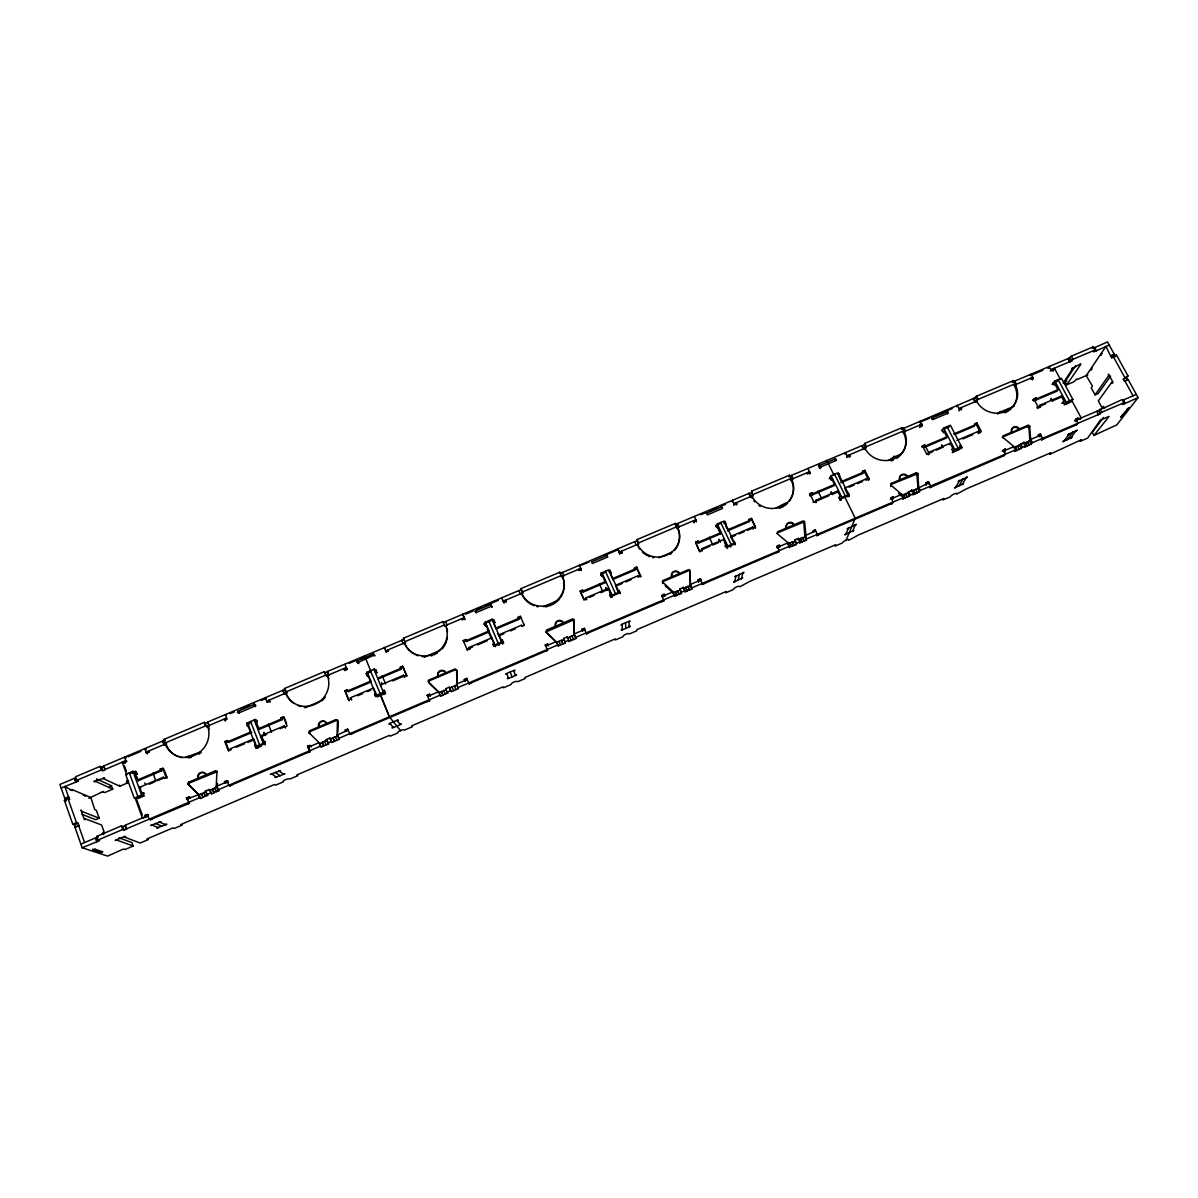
<?xml version="1.0" encoding="UTF-8"?>
<svg xmlns="http://www.w3.org/2000/svg" width="1198" height="1198" viewBox="0 0 1198 1198"><rect width="100%" height="100%" fill="white"/><g stroke="black" fill="none" stroke-linecap="round" stroke-linejoin="round"><path stroke-width="1.5" d="M574.246 634.85L573.602 619.92L546.033 631.945L546.453 630.058L555.617 626.15A4.238 4.118 -11.9 0 1 557.849 620.729A4.238 4.118 -11.9 0 1 563.404 622.84L572.479 618.977L573.902 619.381L574.097 633.982L575.819 638.534L573.483 639.522L571.94 635.839L567.328 638.115L567.103 636.962L563.584 638.459L565.306 643.012L562.97 644.015L561.428 640.316L559.077 641.319L556.8 642.607L558.298 646.007L562.91 643.73L561.428 640.316M456.738 684.927L457.052 670.91M319.746 743.299L308.65 732.412L309.428 730.84L318.668 726.901A4.358 4.163 -38.5 0 1 321.124 721.316A4.358 4.163 -38.5 0 1 326.665 723.502L335.889 719.579L337.507 720.133L337.057 734.973L339.348 739.346L334.332 741.188L332.939 737.683L337.956 735.857L339.348 739.346M337.881 732.083L338.315 721.421L337.192 720.163L310.162 731.499L309.698 733.595L308.964 732.936M661.625 601.651L663.932 600.977L661.91 595.226L664.231 594.238L664.695 596.319L664.231 594.238M662.404 597.293L662.449 596.349L673.066 591.812L674.519 596.454L676.84 595.466L675.313 591.797L677.619 590.809L679.146 594.478L681.452 593.504L680.015 588.862L683.489 587.379L684.912 592.022L687.218 591.033L685.705 587.364L688.011 586.376L689.524 590.06L691.83 589.072L690.422 584.429L689.943 570.038L688.521 569.634L679.566 573.453A4.208 4.058 3.6 0 0 673.995 571.371A4.208 4.058 3.6 0 0 671.853 576.717L679.566 573.453M375.019 655.86L374.39 654.932L358.037 662.524L356.809 662.045L357.348 660.817L373.147 654.138L374.435 654.977L373.252 653.524M205.996 774.821L215.341 770.838L216.943 771.407L216.224 786.457L218.83 790.74L216.089 791.593L214.756 788.044L212.331 789.078L213.978 792.806L211.552 793.84L208.931 789.572L205.277 791.129L207.913 795.397L205.157 796.251L203.825 792.702L201.399 793.735L203.046 797.464L200.62 798.497L199.302 797.808L197.969 794.244L187.712 783.836L188.52 782.234L197.895 778.266A4.433 4.163 -43.8 0 1 200.47 772.605A4.433 4.163 -43.8 0 1 205.996 774.821L197.895 778.266M217.182 787.011L217.392 783.402M749.064 493.321L750.547 496.975L749.064 493.321L677.559 523.526L679.071 527.195L676.78 528.153L675.343 523.406L636.977 539.609L638.519 544.326L636.213 545.3L634.7 541.646L560.035 573.543L559.795 572.21L520.95 588.607L522.762 593.25L520.441 594.238L518.884 590.569L445.566 621.537L447.139 625.221L444.787 626.21L444.218 625.027L404.864 641.664L403.441 638.249L442.781 621.627L443.365 622.825L445.566 621.537M676.78 528.153L675.343 523.406M679.071 527.195L677.559 523.526M695.739 521.205L695.888 519.737L677.724 527.405L677.649 528.483A21.938 21.04 1 0 1 674.489 550.511M676.84 595.466L675.313 591.797M679.146 594.478L677.619 590.809M681.452 593.504L680.015 588.862M683.489 587.379L683.369 588.667L685.705 587.364M694.091 521.804L693.971 522.897L693.567 520.711L694.091 521.804L696.367 520.845L694.316 516.458M689.524 590.06L688.011 586.376M696.263 521.939L696.367 520.845M691.83 589.072L690.422 584.429L701.01 579.922L700.875 580.895M696.248 543.098L696.143 544.162L695.739 541.99L698.03 541.017L698.434 543.188L720.537 533.814L718.111 527.225L716.973 527.704L715.94 525.518L720.507 523.571M698.434 543.188L698.03 541.017M699.347 549.732L699.737 551.889L695.739 541.99M701.639 548.759L702.028 550.915L701.639 548.759L723.832 539.355L726.437 544.88L725.104 546.408M698.149 579.787L698.554 581.884L698.149 579.787L700.456 578.814L702.387 584.564L704.738 583.261M700.456 578.814L698.03 580.775M715.94 525.518L715.775 526.596L716.913 526.117M716.898 526.476L717.258 523.915L724.146 521.01L735.302 544.731L734.449 541.466L733.311 541.96L730.705 536.434L752.808 527.045L753.093 529.231M723.936 522.118L725.09 521.639L723.772 523.212M723.652 540.418L723.832 539.355M732.128 501.887L732.382 500.375M733.67 505.167L733.94 503.654L751.925 496.047A21.908 20.755 9.7 0 0 780.991 506.739A21.908 20.755 9.7 0 0 791.638 479.26L809.563 471.683L809.084 473.285M727.261 548.474L727.68 546.033L717.258 523.915M730.705 536.434L730.51 537.498L735.602 535.341M736.71 503.789L736.5 504.927L736.186 502.696L736.71 503.789L734.434 504.747L732.352 500.39M730.69 547.022L731.124 544.566L720.702 522.463M751.565 491.21L752.823 496.017L751.565 491.21L789.452 475.202L791.039 478.466L790.605 480.039L792.986 478.691L791.399 475.441L862.021 445.611L863.473 449.25L862.021 445.611M751.925 496.047L751.7 497.185A21.864 20.725 9.7 0 0 752.329 498.413M734.793 581.794L736.036 575.699M727.396 530.909L749.439 521.549L749.139 519.348L751.431 518.39L755.624 527.18L753.332 528.153M749.439 521.549L749.139 519.348M738.133 580.356L739.436 574.246M755.384 528.273L751.431 518.39M751.715 520.591L751.955 519.483M741.487 578.934L742.82 572.794M752.808 527.045L752.569 528.138L747.477 530.295M754.86 527.165L755.099 526.087M789.452 475.202L789.033 476.789L791.399 475.441M791.638 479.26L791.324 480.443A21.864 20.725 9.7 0 1 789.407 501.093M786.487 502.651L775.435 508.296M777.083 546.168L776.798 547.216L779.374 545.195L777.083 546.168L779.224 550.586L778.835 551.979L776.648 552.607M777.352 548.31L777.637 547.261L788.119 542.799L789.302 547.516L791.683 546.198L790.096 542.889L792.372 541.915L793.855 545.569L796.146 544.596L796.58 543.188L794.978 539.879L798.407 538.411L800.009 541.736L799.56 543.143L801.956 541.825L800.354 538.516L802.63 537.543L804.113 541.197L806.389 540.238L804.592 521.37L803.109 520.92L794.259 524.679A4.208 3.998 12.5 0 0 788.688 522.628A4.208 3.998 12.5 0 0 786.652 527.914L794.259 524.679M806.928 473.839L807.287 472.641L807.811 473.734L810.073 472.776L807.946 468.448M1102.205 353.665L1100.573 354.353L1091.243 368.175L1092.112 368.041M787.79 543.862L788.104 542.814L776.903 533.469M788.119 542.799L787.7 544.206L790.096 542.889M809.713 473.974L810.073 472.776M793.855 545.569L792.372 541.915M796.146 544.596L794.544 541.286L794.978 539.879M810.342 494.729L809.983 495.882L809.803 493.636L812.079 492.678L812.244 494.924L834.078 485.669L834.497 484.486L831.816 479.065L830.693 479.544L829.615 477.373L830.753 476.894M819.657 466.516L820.061 465.288L835.081 458.939L836.324 459.388L835.89 460.556L820.84 466.921C819.133 468.119 819.297 463.117 820.855 466.906L820.345 468.523L818.878 464.884L819.297 467.834M812.244 494.924L812.079 492.678M798.407 538.411L797.958 539.834L800.354 538.516M813.172 502.426L813.532 501.273M826.365 461.724L826.77 460.496L834.152 475.456M804.113 541.197L802.63 537.543M815.808 500.315L815.958 502.546L815.808 500.315L837.716 491.015L840.397 496.466L838.84 498.098M806.389 540.238L804.786 536.929L805.251 535.506L815.718 531.043M821.738 498.488L817.875 491.195M834.677 460.167L835.081 458.939L835.89 460.556M830.229 478.466L831.172 475.696L837.956 472.821L848.738 494.594L841.924 497.499L840.936 500.165M831.412 480.248L831.816 479.065M813.412 532.032L812.873 530.924L815.149 529.95L812.499 532.002M844.964 454.222L845.533 452.574L847.675 456.872L849.936 455.929L849.397 454.851L849.487 457.157L849.936 455.929M838.256 474.737L838.675 473.539L837.537 474.019M819.222 534.458L816.826 535.791L817.321 534.353L815.149 529.95M846.567 457.441L847.151 455.794L864.941 448.277A21.864 20.411 14.8 0 0 894.052 458.804A21.864 20.411 14.8 0 0 904.161 431.699L921.846 424.227L920.783 425.41M837.716 491.015L837.297 492.183L832.251 494.325M840.397 496.466L839.259 496.945L839.918 500.285L841.041 499.791M1120.864 416.964L1128.86 408.024L1120.864 416.964L1122.466 416.275M861.856 446.03L864.102 445.072L864.731 443.41L902.154 427.596L903.786 430.816L902.768 431.984M864.462 449.52L864.941 448.277M848.349 493.097L848.978 496.421L848.349 493.097L847.211 493.576L845.189 489.488M903.786 430.816L866.349 446.629L865.72 448.292L864.102 445.072M847.855 496.9L848.289 495.762M840.876 482.794L862.65 473.554L862.575 471.278L864.836 470.32L869.149 478.99L868.67 480.173L864.357 471.518L864.836 470.32M862.65 473.554L862.575 471.278M864.896 472.596L865.375 471.398M865.884 480.054L866.364 478.856L866.903 479.949L869.149 478.99M845.833 534.383L848.573 527.689M868.131 479.095L868.61 477.912M845.998 540.583L855.237 518.195L844.875 497.2M852.452 531.553L855.267 524.829M902.154 427.596L901.405 429.318L973.585 398.47L975.007 402.094L973.585 398.47M888.107 460.541L891.507 459.089L894.067 456.109M904.161 431.699L903.606 432.972A21.819 20.381 14.8 0 1 900.072 455.644M903.037 432.523L905.463 431.145L903.831 427.941M917.473 492.573L912.771 494.879L913.55 493.336L911.903 490.057L911.124 491.614L915.826 489.308L917.279 492.962L920.319 490.446L918.656 487.182L917.848 473.33L916.215 472.821L907.56 476.505A4.193 3.923 17.2 0 0 901.974 474.483A4.193 3.923 17.2 0 0 900.042 479.694L891.372 483.378L890.833 484.561L916.814 474.109L918.072 488.35M919.615 422.325L920.199 421.022L922.385 425.29L919.57 427.521M890.563 486.508L891.372 483.378M907.56 476.505L900.042 479.694M892.555 497.904L893.094 496.751L893.109 498.982L892.555 497.904L890.309 498.862M890.234 504.178L892.315 503.594L893.034 502.082L890.833 497.709L893.094 496.751M922.49 445.881L921.891 447.124L924.721 444.937L929.124 453.533L926.878 454.491L922.49 445.881L924.721 444.937M924.122 446.18L924.676 447.258L925.275 446L946.899 436.836L944.129 431.49L943.021 431.954L941.913 429.827L949.355 426.668M891.102 485.34L901.735 494.385L901.001 495.927L905.688 493.621L907.141 497.275L905.688 493.621M891.387 498.802L901.735 494.385L903.382 497.664L902.648 499.192L907.335 496.885M915.631 474.019L916.215 472.821M946.944 411.812L948.052 411.812L948.127 413.055L933.002 419.51L931.745 419.06L932.179 417.922L947.019 411.648L947.513 413.894M905.508 494.01L911.903 490.057M917.428 475.082L918.027 473.899M929.259 452.844L928.51 454.776L928.57 452.455L950.209 443.275L952.979 448.651L952.32 449.894M907.141 497.275L913.55 493.336M942.182 431.055L943.68 428.06L950.388 425.215L961.919 447.483L961.23 448.726L960.122 446.584M943.5 432.763L944.129 431.49M956.648 406.676L957.307 405.358L959.508 409.596L958.849 410.914M915.826 489.308L928.989 482.779L928.375 483.962M946.899 436.836L946.24 438.109L924.676 447.258M926.189 482.659L926.129 484.92L926.189 482.659L928.435 481.701L930.651 486.044L929.828 487.601L932.284 486.253M928.435 481.701L925.575 483.827M949.55 444.533L950.209 443.275M973.36 398.919L976.52 396.194L1013.463 380.575L1015.155 383.749L1014.092 385.576L1016.308 384.648L1014.886 381.024L1068.272 358.487L1069.664 362.096L1068.272 358.487M929.828 487.601L1004.643 455.405M975.831 402.438L976.55 401.105A21.849 20.067 17.8 0 0 1005.691 411.483A21.849 20.067 17.8 0 0 1015.275 384.738L1032.751 377.355L1031.658 379.197M975.007 402.094L978.182 399.368L1015.155 383.749M961.919 447.483L952.964 451.287L952.305 452.515L959.748 449.355M953.204 452.455L954.746 449.564L961.47 446.704M978.317 433.631L981.267 431.4L976.819 422.849L974.588 423.793L974.438 426.159L954.581 434.575M976.819 422.849L976.1 424.152L980.548 432.688M977.763 432.553L978.481 431.28L979.036 432.343M1012.684 381.967L1013.463 380.575M1012.415 382.417L1014.886 381.024M955.54 487.541L959.718 480.263M1000.315 411.408L997.739 414.059L997.35 413.31M1015.275 384.738L1014.496 386.1A21.804 20.022 17.9 0 1 1012.31 407.455M958.819 486.148L963.042 478.841M962.084 484.756L966.352 477.433M1030.25 375.588L1031.059 374.195L1033.305 378.403L1032.481 379.781M1002.217 437.345L1003.445 435.728L1012.025 432.074A4.193 3.864 19.9 0 1 1013.852 426.937A4.193 3.864 19.9 0 1 1019.438 428.929L1027.989 425.29L1029.621 425.799L1030.669 439.456L1032.377 442.676L1029.052 445.297L1027.629 441.673L1029.052 445.297M1003.025 437.974L1003.445 435.728M1049.119 366.917L1051.664 370.646L1053.866 369.718L1053.297 368.67L1052.997 371.11L1054.405 368.205L1060.53 379.601M1012.025 432.074L1011.621 432.718L1019.438 428.929M1035.97 397.781L1032.931 400.057L1035.97 397.781L1035.701 400.177L1035.147 399.114M1005.392 448.906L1002.397 451.107L1005.392 448.906L1005.182 451.227L1004.628 450.149M1033.5 401.12L1034.323 399.773M1002.412 456.363L1005.422 454.177L1003.16 449.864M1036.884 407.47L1037.723 406.137M1052.772 384.229L1054.794 381.009L1061.428 378.209L1072.839 399.398L1071.012 402.079M1037.438 408.533L1040.493 406.272L1039.939 405.209L1061.308 396.134L1064.153 401.435L1062.147 403.247L1064.153 401.435M1040.493 406.272L1039.654 407.59L1039.939 405.209M1013.164 447.827L1013.957 446.584L1003.205 437.659M1002.681 437L1027.18 426.578L1027.989 425.29M1067.972 358.951L1071.371 356.12L1093.325 346.851L1095.032 349.996L1093.489 351.388M1017.611 445.926L1023.99 442.302L1025.683 445.536L1019.049 449.564L1017.611 445.926L1015.395 446.884L1016.817 450.523L1014.586 451.466L1015.649 449.804L1013.957 446.584L1003.729 450.942L1005.422 454.177M1056.741 381.758L1058.104 379.616L1069.514 400.806L1068.107 402.887M1029.846 440.729L1028.977 427.641L1029.801 426.353M1069.664 362.096L1073.064 359.28L1095.032 349.996M1016.817 450.523L1019.303 449.16M1023.99 442.302L1022.912 443.979L1027.629 441.673M1057.445 380.904L1052.817 382.866L1053.955 384.977L1055.064 384.498L1057.894 389.784L1057.01 391.147L1035.701 400.177M1080.566 363.863L1071.611 368.954L1072.405 367.981M1063.21 383.135L1072.689 368.49M1076.688 379.047L1073.992 381.743L1066.654 384.858L1065.022 381.848L1075.564 365.615M1025.683 445.536L1024.604 447.198L1029.322 444.892M1027.345 442.092L1030.669 439.456L1040.867 435.114L1039.744 436.806M1066.654 384.858L1080.836 364.372M1092.366 348.289L1093.325 346.851M1061.308 396.134L1060.425 397.481L1052.218 400.956M1093.699 348.079L1107.491 341.909L1114.275 354.249L1110.666 356.12L1111.819 358.217L1113.137 356.315L1116.431 354.922L1127.992 375.962L1123.335 379.212L1124.488 381.323L1128.127 379.452L1138.1 397.616L1116.835 424.856L1093.924 435.473L1092.276 432.403L1103.418 417.548M1039.46 435.323L1040.298 434.035L1042.574 438.333L1041.436 440.025L1043.937 438.648M1093.774 351.913L1109.213 345.039M1064.393 404.894L1066.19 402.214L1072.839 399.398M1066.4 403.082L1065.501 404.415L1069.634 402.663M1091.797 369.194L1091.183 370.092L1090.629 369.089L1086.212 375.618L1092.426 386.07L1091.213 387.808L1095.047 394.861L1098.192 393.513L1110.606 376.097M1101.142 355.387L1101.217 353.41L1105.934 346.417L1110.666 356.12M1116.431 354.922L1115.098 356.824L1113.945 354.728M1075.28 421.367L1076.193 420.064L1096.844 411.258L1098.252 414.897L1101.771 412.202L1123.889 402.768L1122.137 399.578L1096.844 411.258M1076.912 419.36L1077.841 418.057L1077.481 420.423L1076.912 419.36L1074.696 420.303M1095.047 394.861L1108.405 376.022L1108.494 374.076L1113.017 382.357L1112.373 383.255L1111.804 382.222L1098.326 400.911L1102.16 407.979L1103.403 406.287L1104.511 408.323M1063.929 441.268L1069.529 433.406M1074.786 425.5L1077.915 423.268L1075.624 419.001L1077.841 418.057M1080.252 419.24L1081.18 417.937L1071.925 400.746L1064.183 404.026L1063.045 401.899M1067.163 439.891L1072.809 432.014M1070.398 438.498L1076.074 430.621M1123.335 379.212L1127.992 375.962M1124.488 381.323L1128.127 379.452M1093.924 435.473L1109.078 416.395L1100.378 420.109L1087.589 438.169L1080.192 441.328L1081.39 439.726L1049.673 454.371L1050.781 452.799L966.756 488.709L956.603 494.145C958.37 491.764 950.927 494.924 950.164 496.9L943.021 499.955L943.844 498.503L858.816 534.832L848.828 540.208C849.951 538.067 842.898 541.077 842.329 542.979L835.096 546.078L835.62 544.731L749.574 581.494L739.78 586.81C740.214 584.938 733.55 587.784 733.191 589.626L725.868 592.755L726.108 591.527L639.013 628.74L636.782 629.699L636.797 630.807L629.399 633.967C629.19 632.364 622.825 635.09 622.735 636.827L615.323 639.987L615.248 638.893L527.105 676.556L524.844 677.529L525.173 678.517L517.686 681.707C516.892 680.344 510.648 683.01 510.947 684.597L503.445 687.802L503.055 686.828L413.819 724.955L411.543 725.928L412.202 726.797L404.61 730.031C403.367 728.848 396.957 731.589 397.781 732.951L390.189 736.201L389.485 735.362L299.156 773.953L296.834 774.941L297.823 775.675L290.141 778.955C288.568 777.891 281.755 780.811 283.237 781.905L275.54 785.184L274.507 784.495L180.718 824.568L182.036 825.152L174.264 828.477L172.931 827.893L146.965 838.974L148.387 839.528L140.196 843.033L124.412 837.103L125.625 836.578L124.862 836.294L115.173 840.427L117.164 840.187L133.173 846.028L131.945 842.598L119.096 837.836M1136.348 394.427L1123.32 399.982L1124.727 403.606L1122.526 404.55L1123.889 402.768M1124.727 403.606L1138.1 397.616M102.594 851.793L100.752 852.497L93.1 849.906L94.971 849.202L102.594 851.793L100.752 852.497M217.497 771.527L189.014 783.178L189.029 784.915L198.958 794.768M70.128 790.021L71.895 789.467L84.249 794.753L83.276 795.322M254.65 706.221L255.219 704.978L253.976 704.484L237.983 711.253L237.414 712.496L238.642 712.99L254.65 706.221L253.976 704.484L255.878 705.397M373.821 655.86L373.147 654.138L373.776 654.947M152.73 818.608L150.663 819.806L149.181 819.162L147.444 814.385L145.003 815.434L148.552 814.88M224.49 781.56L227.845 781.096L224.49 781.56L224.939 782.743M307.542 746.189L310.686 745.8L307.542 746.189L310.372 751.715L307.721 752.524M661.865 596.185L664.186 595.196M164.321 777.816L163.257 777.247L139.687 787.236L141.843 793.166L143.071 792.657L143.94 795.023L135.389 798.662L142.367 817.935L146.545 817.111L146.111 815.913M80.88 844.126L95.466 837.911L97.158 841.655L99.629 840.607L97.996 840.038L96.709 836.429L121.357 825.916L122.915 826.53L125.371 825.497L126.239 827.878M97.996 840.038L122.66 829.525L124.218 830.124L126.674 829.076L124.981 825.332L147.878 815.583M309.384 750.876L308.006 747.357L319.027 742.655L321.363 747.013L323.774 745.995L322.157 742.281L327.189 740.454L328.566 743.958L323.535 745.785L322.157 742.281M328.566 743.958L326.245 739.585L329.854 738.043L332.16 742.416L334.556 741.397L332.939 737.683M348.064 730.301L337.057 734.973L337.956 735.857M427.656 696.382L438.558 691.74L439.157 692.729L441.523 691.725L442.961 695.184L440.594 696.188L439.995 695.199L338.45 738.492M445.671 688.7L446.255 689.704L441.373 691.471L442.811 694.93L447.693 693.163L445.671 688.7L449.235 687.188L451.242 691.65L453.608 690.632L452.035 686.933L456.902 685.181L456.603 669.802L455.045 668.918L445.776 672.857A4.298 4.148 -28.5 0 0 440.235 670.7A4.298 4.148 -28.5 0 0 437.884 676.211L428.674 680.135L427.971 681.437L438.528 691.755L440.594 696.188M467.205 679.536L456.318 684.163L458.34 688.625L453.608 690.632M545.794 646.036L556.561 641.454L558.298 646.007M188.146 799.695L186.798 799.006L201.399 793.735M203.825 792.702L206.58 791.848L205.277 791.129M208.931 789.572L210.219 790.291L212.645 789.257L213.978 792.806M214.756 788.044L217.497 787.191L216.224 786.457L227.365 781.71L228.608 782.459M319.986 743.509L322.382 742.49M330.783 738.911L333.179 737.893M449.804 688.191L452.035 686.933M561.488 640.601L563.824 639.612M574.321 635.135L571.94 635.839M675.298 592.111L672.976 593.1L673.066 591.812L662.404 581.884L688.985 570.577L690.108 571.701L690.288 585.403M677.604 591.123L679.91 590.15M687.981 586.706L690.288 585.717M792.267 542.26L794.544 541.286M802.51 537.902L804.786 536.929M166.402 743.209L164.201 744.812L162.554 741.098L103.657 765.971L105.319 769.7L102.878 770.733L101.62 767.199L100.003 766.421L75.549 776.753L76.807 780.302L78.484 781.051L76.043 782.069L74.366 778.341L59.9 784.465L64.827 798.482L68.511 796.925L69.769 799.47L68.061 798.781L64.378 800.339L72.779 824.254L76.477 822.682L78.17 823.296L79.008 825.692L74.905 827.114L82.153 847.735L97.158 841.655M126.284 828.926L199.302 797.808M206.61 794.693L210.264 793.136M217.572 790.021L320.42 746.174L321.363 747.013M327.638 743.104L331.247 741.562L332.16 742.416M451.242 691.65L450.673 690.647L447.124 692.159L447.693 693.163M558.043 644.883L457.801 687.607L458.34 688.625M565.306 643.012L565.082 641.873L568.601 640.376L567.103 636.962M575.819 638.534L575.624 637.381L674.609 595.181M681.557 592.231L685.031 590.749M691.98 587.784L789.722 546.123M796.58 543.188L800.009 541.736M806.868 538.815L903.382 497.664M920.319 490.446L1015.649 449.804M1032.377 442.676L1098.581 414.463M150.289 819.642L189.464 803.259L186.693 804.128M202.717 797.284L205.157 796.251M213.663 792.627L216.089 791.593M229.642 785.813L310.117 751.505L308.29 746.818M345.653 731.319L345.189 730.151L347.585 729.133L350.101 734.449L429.543 700.59M469.017 683.759L547.471 650.319L545.285 644.913L547.621 643.91L548.325 645.902M586.451 633.697L663.917 600.662M676.855 595.151L679.161 594.163M687.248 590.719L689.554 589.73M702.417 584.265L778.91 551.649M791.683 546.198L793.975 545.225M801.956 541.825L804.232 540.852M816.916 535.446L892.495 503.22M1041.721 439.591L1076.987 424.556M573.483 639.522L568.81 641.514L568.601 640.376M94.971 849.202L93.159 849.981L92.845 849.082M1127.198 408.803L1128.815 408.114M152.535 825.257L150.604 825.467L160.951 821.663L159.753 822.172M272.156 774.207L270.434 774.342L280.482 770.658L279.284 771.168M390.278 723.817C383.615 725.733 402.887 717.512 397.332 720.807M506.934 674.04C500.599 675.822 519.633 667.705 513.882 671.075M622.121 624.892C616.131 626.539 634.925 618.512 628.995 621.957M735.901 576.343L734.763 576.822L743.958 572.315L742.685 573.453M848.274 528.393L847.166 528.872L856.39 524.35L854.968 525.533M959.284 481.027L958.175 481.506L967.46 476.954L965.888 478.212M1068.93 434.245L1067.852 434.709L1077.167 430.157L1075.475 431.46M157.881 827.504L156.683 828.013L166.896 824.254L165.025 824.464M276.184 777.008L275.001 777.502L284.914 773.863L283.222 773.998M393.004 727.126C387.523 730.361 406.526 722.259 399.967 724.146M508.386 677.873C502.726 681.183 521.489 673.171 515.26 674.938M622.346 629.22C616.521 632.589 635.045 624.682 629.145 626.314M734.913 581.15L733.67 582.273L742.745 577.81L741.637 578.29M846.117 533.679L844.74 534.847L853.845 530.385L852.751 530.849M955.974 486.777L954.447 488.005L963.611 483.528L962.518 483.992M1064.513 440.445L1062.851 441.718L1072.06 437.225L1070.982 437.689M133.173 846.028L124.981 849.532L123.484 849.008L107.595 856.091L82.153 847.735M251.879 732.517L228.623 742.386L227.246 740.574L224.835 741.592L228.399 750.966L230.81 749.933L230.36 748.765L253.706 738.866L255.953 744.707L254.74 745.216L255.638 747.567L256.492 748.196L261.314 746.144M263.186 741.637L265.222 741.772L263.186 741.637L260.924 735.797L284.196 725.928L285.438 727.755L284.196 725.928M350.445 697.805L351.553 699.692L350.445 697.805L373.491 688.026L376.412 694.541L375.229 695.035L374.63 694.301L375.828 693.792M403.561 675.268L404.565 677.184L403.561 675.268L380.605 685.001L381.174 685.765M467.115 649.645L469.466 648.642L469.841 649.481L468.987 647.504L491.734 637.845L492.064 638.714M503.939 633.667L499.102 635.719L498.772 634.85L521.459 625.236L521.939 626.359L524.29 625.371L520.366 616.326L518.03 617.314L518.3 618.228L520.636 617.24L520.366 616.326M586.676 599.884L586.047 597.817L608.509 588.293L611.025 593.894L609.932 595.331L610.95 597.577L609.872 594.388L611.025 593.894M612.507 579.607L634.835 570.143L634.311 568.032L636.617 567.043L640.675 575.968L638.369 576.942L637.86 575.834L615.472 585.328L618.048 591.887L619.201 591.408L619.156 590.434L617.988 590.928M844.515 488.125L866.364 478.856M956.917 440.43L978.481 431.28M149.211 784.226L154.243 782.084M157.612 780.662L162.643 778.52M236.276 747.267L244.587 743.748M247.911 742.326L252.898 740.214M266.75 734.329L261.778 736.441L260.924 735.797M280.018 728.713L283.327 727.306M357.663 695.753L362.59 693.657M367.516 691.575L370.796 690.183M392.63 680.913L404.1 676.046M472.611 646.965L469.361 648.343L468.987 647.504M477.463 644.898L487.197 640.765M510.408 630.927L515.26 628.86M589.371 597.398L594.178 595.361M600.572 592.651L608.584 589.251L608.509 588.293M617.255 585.567L622.406 583.381M625.835 581.929L631.002 579.742M701.519 549.807L710.025 546.198M713.439 544.746L718.545 542.574M739.001 533.904L744.093 531.732M815.434 501.453L828.881 495.747M849.112 487.167L854.144 485.025M857.498 483.603L862.53 481.476M927.956 453.698L932.942 451.586M936.267 450.178L941.254 448.052M962.863 438.887L972.806 434.664M1039.085 406.526L1045.659 403.741M164.291 770.104L167.181 777.951L163.692 778.43L163.257 777.247M284.645 727.081L287.056 726.063L283.417 716.763L281.021 717.782L282.264 719.639L259.082 729.462L255.998 722.978L257.196 722.469L256.297 720.133L257.151 720.822M350.909 698.958L348.528 699.976L344.814 690.737L347.21 689.734L348.319 691.635L371.275 681.887L368.355 675.373L367.172 675.882L366.229 673.59L369.793 672.078M404.04 676.406L406.407 675.402L406.931 676.181L402.633 666.238L400.267 667.241L401.27 669.173L378.373 678.892L377.789 678.113L400.731 668.379M699.857 550.84L702.163 549.867M816.332 501.408L814.071 502.366L809.803 493.636M384.139 690.258L382.941 690.767L384.708 691.006L384.139 690.258L385.082 692.564L375.573 696.607L374.63 694.301M494.16 643.536L493.306 644.883L494.16 643.536L490.985 636.722M502.396 640.031L501.528 641.394L502.396 640.031L503.669 643.161M726.437 544.88L725.284 545.36L726.332 547.576L735.497 543.682M952.979 448.651L951.856 449.13L952.964 451.287M959.688 445.806L960.796 445.327M144.194 796.251L141.589 795.008L134.251 798.138L125.64 774.402L132.963 771.302L135.614 772.65M255.339 719.249L256.237 721.57L254.231 719.953L246.998 723.023L255.983 746.414L263.246 743.329L265.207 744.827M384.678 694.061L383.345 692.309L376.172 695.364L366.813 672.288L373.956 669.263L375.333 671.12L374.405 668.843M501.902 641.948L494.834 644.943L485.115 622.211L492.168 619.216L502.621 643.925M612.148 597.383L611.998 595.181L618.977 592.201L608.884 569.814L601.92 572.749L602.13 575.07L601.096 572.524M727.68 546.033L734.569 543.098M255.638 747.567L265.297 743.464L264.384 741.128M503.37 642.308L493.95 646.306L492.992 644.03M610.875 596.634L620.16 592.681L619.156 590.434M840.337 499.132L849.427 495.268M72.779 824.254L74.486 824.868L78.17 823.296M138.04 798.527L142.607 796.595M379.736 695.828L377.355 696.847L376.756 696.098M380.874 695.334L385.651 693.313M74.905 827.114L79.008 825.692M84.609 795.831L85.417 796.176L85.013 795.023L90.823 797.494L94.792 809.623L96.349 810.252L99.179 818.204L95.675 819.687L81.988 814.385M671.853 576.717L662.674 580.671L662.569 583.501M786.652 527.914L777.802 531.672L777.173 533.02L803.723 522.058L804.876 536.584M318.668 726.901L326.665 723.502M437.884 676.211L445.776 672.857M555.617 626.15L563.404 622.84M186.349 797.808L189.808 797.299L186.349 797.808L189.134 803.079M427.162 695.229L429.528 694.226L430.007 694.96L427.641 695.978L427.162 695.229L429.723 700.815L427.192 701.594M464.33 679.401L466.696 678.382L467.085 679.161L464.719 680.179L464.33 679.401L465.213 681.318L464.809 680.554M584.325 628.291L584.444 629.16L582.123 630.163L581.988 629.279L584.325 628.291L586.526 633.967L588.817 632.694M1040.298 434.035L1038.082 434.994L1038.651 436.057M102.115 834.003L104.451 833.014L101.62 825.033L84.669 818.548L85.088 819.731L84.264 819.417L80.94 810.028L82.183 811.51L99.179 818.204M1078.41 419.12L1081.18 417.937M166.627 743.793L165.204 742.94L163.916 739.421L204.259 722.379L206.865 726.782L209.276 725.763L207.643 722.05L282.848 690.273L284.465 693.986L286.846 692.968L284.435 688.521L324.284 671.689L326.59 676.181L328.956 675.178L327.353 671.479L404.145 639.388L403.441 638.249M101.62 767.199L104.046 766.181M162.898 741.307L165.324 740.289L163.916 739.421M205.547 723.293L207.958 722.274M283.102 690.527L285.498 689.524M325.212 672.737L327.593 671.734M521.31 589.895L518.884 590.569M637.007 541.017L634.7 541.646M675.238 524.859L677.529 523.9M748.99 493.711L751.266 492.752M128.111 756.732L133.233 754.575M133.592 754.426L140.84 751.371M230.046 713.664L234.374 711.852M241.187 708.961L249.379 705.502M261.134 700.531L266.121 698.434M349.232 663.318L356.944 660.053M360.433 658.586L365.165 656.579M465.513 614.185L473.3 610.89M476.684 609.468L481.761 607.326M485.145 605.889L498.353 600.303M581.734 565.082L589.431 561.832M604.466 555.483L609.483 553.356M610.022 553.132L617.824 549.837M700.815 514.766L705.757 512.684M709.066 511.291L717.437 507.742M720.612 506.41L725.569 504.313M921.846 421.382L929.708 418.057M933.077 416.634L943.904 412.067M944.863 411.663L952.2 408.548M1032.451 374.66L1042.874 370.242M475.576 611.923L475.217 611.01L490.821 604.406L491.15 605.334M706.521 513.268L721.765 506.829L722.544 508.461L707.299 514.915L706.55 513.253M76.807 780.302L101.276 769.955L102.878 770.733M165.204 742.94L205.577 725.883L206.865 726.782M284.435 688.521L285.798 691.98L325.661 675.133L326.59 676.181M522.762 593.25L522.418 591.977L561.278 575.564L559.795 572.21M638.519 544.326L638.504 542.919L676.87 526.701M753.138 494.474L791.039 478.466M61.143 788.014L76.043 782.069M103.657 765.971L104.915 769.505L125.82 760.67M226.617 718.066L207.553 726.123A23.121 21.624 -41.2 0 1 194.061 755.549A23.121 21.624 -41.2 0 1 165.264 744.003L146.066 752.119L147.324 752.359M347.046 668.604L346.177 667.541L327.339 675.492A22.732 21.579 -35.6 0 1 314.445 704.514A22.732 21.579 -35.6 0 1 285.588 693.148L266.645 701.159L267.738 702.133M463.147 615.188L462.757 614.274L464.21 617.644L445.596 625.521A22.388 21.489 -26.1 0 1 433.287 654.138A22.388 21.489 -26.1 0 1 404.37 642.937L385.681 650.843L386.445 651.952M475.92 612.702L491.539 606.098L491.989 607.326L490.431 603.657M580.955 569.724L580.775 568.376L562.401 576.148A22.133 21.339 -12.2 0 1 550.661 604.376A22.133 21.339 -12.2 0 1 521.684 593.354L503.235 601.156L503.999 603.223M619.381 553.476L619.306 552.098L637.531 544.401A21.983 21.085 1 0 0 666.552 555.243A21.983 21.085 1 0 0 677.724 527.405M958.969 408.533L976.55 401.105M1051.095 369.598L1069.964 361.616M403.022 643.521L405.553 642.802L404.864 641.664M563.779 575.564L561.518 576.882L561.278 575.564M124.547 762.302L124.966 763.47L123.394 761.703L126.973 761.284M1050.242 370.991L1053.536 369.598L1052.443 370.062M123.813 762.886L126.254 761.853L124.547 757.151L126.075 757.96M146.246 749.439L144.778 748.6L146.5 753.287L148.926 752.269L148.492 751.086L149.585 751.715M224.655 720.253L225.583 720.941L224.221 719.085L224.655 720.253L227.066 719.234L225.299 714.592L226.212 715.296M269.49 701.294L269.041 700.141L270.314 702.028L269.49 701.294L267.094 702.313L265.297 697.685M347.285 669.487L344.904 670.491L343.796 668.544L344.26 669.697L346.626 668.679L345.009 664.381M506.035 601.306L503.699 602.294L501.752 597.802L502.067 598.745M579.473 566.399L579.293 565.052L581.255 569.499L578.934 570.488L578.439 569.379L578.574 570.368M619.83 554.255L619.785 553.221L622.091 552.248L621.582 551.14L622.136 553.281L622.091 552.248M959.508 409.596L961.739 408.668L961.185 407.605L961.066 409.986M1033.305 378.403L1031.104 379.332L1030.55 378.283M94.028 781.201L104.63 778.086L103.223 778.011M94.238 781.785L96.229 781.635L112.747 789.197L104.6 792.642L102.863 791.399M1110.995 355.641L1114.275 354.249M64.827 798.482L68.945 797.104M130.208 773.534L135.329 771.362L137.306 774.297L135.329 771.362M227.246 740.574L227.695 741.742L251.011 731.858L248.78 726.033L247.567 726.542L246.683 724.206L251.49 722.169M374.525 670.071L376.292 670.371L375.109 670.865M484.606 624.502L484.262 623.604L485.43 623.11M486.837 622.511L491.06 620.729M492.468 620.13L493.636 619.636L494.939 622.795L494.609 621.897L493.441 622.391L496.182 628.935L518.794 619.351L518.524 618.453L495.867 628.052M602.07 574.755L600.917 575.25L600.827 574.246L604.765 572.584M608.928 570.817L610.082 570.338L611.16 573.557L610.156 571.326L609.003 571.82M133.053 773.384L136.452 771.946M366.229 673.59L368.026 673.875M484.217 624.607L485.774 624.008M492.797 621.028L493.636 619.636M829.226 478.556L830.349 478.077M1051.964 384.229L1055.034 382.926M161.296 769.565L163.722 768.547L160.218 768.981L161.715 770.748L138.234 780.707L137.111 780.138L134.97 774.237L136.183 773.728M488.814 631.032L466.097 640.675L466.486 641.529L489.158 631.915L486.403 625.371L485.235 625.88L484.262 623.604M583.726 598.805L583.845 599.749L580.236 590.958L582.557 589.97L583.186 592.052L605.574 582.557L602.983 575.998L601.83 576.478L600.827 574.246M609.932 573.048L611.1 572.554M724.985 524.32L726.123 523.84L725.09 521.639M838.615 476.19L839.738 475.711L838.675 473.539M377.235 672.662L375.453 672.363L376.651 671.868L375.708 669.577M109.497 786.682L111.519 785.813L112.747 789.197M1065.022 381.848L1066.864 381.069M100.542 792.387L103.073 791.968M200.231 752.104L185.286 757.45M88.847 798.332L100.917 792.567M894.157 457.022L901.016 454.117M1000.585 411.917L1014.227 406.137M1076.957 379.541L1087.799 374.944M103.417 778.595L119.71 786.247L127.842 782.803L126.913 780.272M304.876 707.763L322.097 700.456M424.871 656.893L440.175 650.409M463.252 640.541L465.618 639.537L466.007 640.391L463.656 641.394L463.252 640.541L467.49 650.469M543.338 606.682L558.463 600.258M658.645 557.804L671.943 552.173M224.835 741.592L228.174 741.218M281.021 717.782L281.815 718.471L284.211 717.452L286.622 723.652M344.814 690.737L345.473 691.486L347.854 690.482M400.267 667.241L400.806 668.035L403.157 667.031M580.371 591.917L582.677 590.928M636.617 567.043L636.632 568.062L634.326 569.035L634.835 570.143M695.619 543.053L697.91 542.08M748.915 520.456L751.191 519.498M809.444 494.804L811.705 493.846M862.111 472.476L864.357 471.518M137.111 780.138L160.652 770.164L161.715 770.748M258.229 728.788L281.47 718.935M347.21 689.734L347.66 690.887L370.691 681.123M583.186 592.052L583.052 591.093L605.499 581.569M634.82 569.14L612.448 578.634L610.561 574.441M698.554 542.125L720.702 532.736M727.575 529.816L749.663 520.456M812.603 493.771L834.497 484.486M863.114 472.356L841.295 481.611L839.289 477.538M953.593 434.005L975.142 424.871M1036.54 398.844L1057.894 389.784M1027.18 426.578L1028.977 427.641M96.709 836.429L98.341 837.013M104.451 833.014L102.908 832.445L103.732 834.736M64.378 800.339L66.1 801.028L65.261 798.662M151.817 824.943L158.585 827.803M72.314 790.635L64.827 786.457L68.511 796.925M142.367 817.935L143.49 818.414M155.426 823.4L162.149 826.276M159.049 821.858L165.713 824.763M135.389 798.662L136.512 799.186L142.263 815.044M96.634 778.925L111.519 785.813M141.843 793.166L144.179 793.181L143.071 792.657M127.842 782.803L126.374 782.084L128.5 780.542M139.687 787.236L140.81 787.79M144.703 782.968L145.857 784.495M134.97 774.237L136.093 774.807M155.785 781.126L153.089 773.01M190.242 798.482L188.79 796.775M123.334 762.812L122.166 762.213L126.793 774.971M124.547 757.151L125.685 757.765M165.683 776.214L166.747 776.783M188.026 784.376L189.029 784.915M188.52 782.234L189.539 782.803M146.5 753.287L147.594 753.901M164.201 744.812L162.554 741.098M232.068 784.78L229.941 785.993L228.713 785.259L226.931 780.527M165.264 744.003L166.312 744.647A23.062 21.579 -41.2 0 0 177.873 756.492M215.341 770.838L216.284 771.422M230.36 748.765L231.274 749.394M271.617 773.833L276.708 777.367M227.695 741.742L228.623 742.386M207.553 726.123L208.512 726.812A23.062 21.579 -41.2 0 1 209.291 729.342M209.276 725.763L207.643 722.05M275.196 772.306L280.227 775.87M278.76 770.793L283.746 774.357M255.983 746.414L257.989 747.896M246.683 724.206L247.552 724.895M246.998 723.023L249.049 724.61M239.091 713.334L237.983 711.253L238.866 711.956M255.998 722.978L256.851 723.652M898.53 493.291L901.181 495.553M308.006 747.357L308.994 748.196M311.151 746.968L309.953 745.156M283.417 716.763L284.211 717.452M665.175 585.822L672.976 592.785M554.15 639.972L546.033 632.035L556.8 642.607M326.245 739.585L327.189 740.454M430.082 684.133L438.977 692.504M284.465 693.986L282.848 690.273M285.588 693.148L286.382 693.897A22.672 21.534 -35.6 0 0 294.109 703.481M285.798 691.98L286.846 692.968M428.809 682.935L429.228 680.868L455.375 669.742L457.037 670.67M345.189 730.151L348.244 729.792L347.585 729.133M350.101 734.449L352.497 733.431M327.339 675.492L328.042 676.286A22.672 21.534 -35.6 0 1 328.851 678.787M328.956 675.178L327.353 671.479M347.66 690.887L348.319 691.635M344.26 669.697L344.904 670.491M389.919 723.367L393.363 727.56M389.365 716.778L380.35 694.57L389.365 716.778L400.686 730.855M396.972 720.357L400.312 724.595M381.114 695.574L370.392 670.775M358.876 663.602L357.348 660.817L357.618 663.138M366.813 672.288L368.235 674.13M381.503 682.501L382.342 684.133M385.037 648.537L384.259 647.429L386.13 651.997L388.496 650.993L388.032 649.855L388.586 650.679M405.942 674.249L406.466 675.043M403.112 667.376L403.636 668.17M430.007 695.379L430.486 696.113L429.528 694.226M404.37 642.937L404.894 643.79A22.328 21.459 -26.1 0 0 409.611 650.739M1126.629 377.819L1127.782 379.916M1113.137 356.315L1124.697 377.355M1124.832 380.859L1133.053 395.834M1094.568 347.375L1096.275 350.505M1123.32 399.982L1125.072 403.172M1094.238 347.854L1095.96 350.984M1071.371 356.12L1073.064 359.28M1100.034 408.997L1101.771 412.202M1070.158 358.022L1071.866 361.167M1098.731 410.764L1100.468 413.954M1054.794 381.009L1066.19 402.214M1052.563 401.21L1051.08 398.425L1051.065 400.357M1033.769 398.709L1038.277 407.2M1014.631 381.488L1016.308 384.648M1029.576 441.149L1031.268 444.353M1025.398 442.616L1027.09 445.836M1025.129 443.035L1026.821 446.255M1020.651 443.724L1022.343 446.959M1019.573 445.401L1021.265 448.621M1015.395 446.884L1017.087 450.104M976.52 396.194L978.182 399.368M975.576 397.991L977.224 401.165M947.034 426.638L958.115 448.127M943.68 428.06L954.746 449.564M932.179 417.922L933.002 419.51M943.185 447.633L941.733 444.817L941.868 446.689M920.349 423.748L921.801 426.578M919.615 425.17L920.154 426.233M903.651 428.375L905.269 431.579M917.878 488.739L919.525 492.004M913.565 490.267L915.227 493.531M913.385 490.656L915.032 493.92M908.518 491.509L910.166 494.774M891.132 458.325L891.507 459.089M907.755 493.052L909.402 496.316M903.442 494.579L905.089 497.859M903.247 494.969L904.894 498.233M864.731 443.41L866.349 446.629M834.572 474.258L845.324 496.047M831.172 475.696L841.924 497.499M832.475 494.639L831.068 491.779L831.322 493.606M471.413 682.74L469.167 683.998L466.696 678.382M791.294 475.846L792.866 479.095M445.596 625.521L446.03 626.404M800.234 538.86L801.836 542.17M789.991 543.233L791.579 546.543M779.374 545.195L779.599 547.351L779.074 546.243M725.629 525.697L726.931 528.438M717.961 528.318L720.537 533.814M724.296 541.796L726.258 545.929M720.387 542.2L719.025 539.31L719.429 541.092M709.246 537.243L712.885 545M696.907 545.809L698.449 549.118M685.675 587.694L687.218 591.033M463.746 641.664L464.135 642.517M466.621 648.492L467.01 649.346M636.977 539.609L638.504 542.919M636.632 568.062L640.69 576.957L640.675 575.968M619.306 552.098L617.794 548.774L619.785 553.221M619.201 591.408L620.22 593.639L620.16 592.681M605.394 571.281L615.487 593.684M601.92 572.749L611.998 595.181M604.331 579.772L605.574 582.557M609.213 590.644L611.1 594.852M606.922 590.359L605.604 587.424L606.143 589.161M599.329 583.845L602.849 591.692M582.557 589.97L583.052 591.093M586.047 597.817L586.541 598.94L584.22 599.928L580.236 590.958M562.296 572.225L563.824 575.894M581.988 629.279L582.617 631.286M575.624 637.381L574.127 633.982L584.849 629.414L585.013 630.582M569.604 636.842L571.146 640.526M563.584 638.459L565.082 641.873M559.077 641.319L560.634 645.003M462.233 619.546L461.844 618.647L462.323 619.785L464.674 618.782L462.757 614.274L463.297 615.472M520.95 588.607L522.418 591.977M518.03 617.314L518.794 619.351M506.335 602.235L505.541 600.183L505.841 601.126M464.21 617.644L465.064 619.68M498.772 634.85L501.213 640.541M498.967 636.183L497.904 633.772M501.258 641.589L501.528 642.143M488.634 620.714L499.102 645.423M494.325 644.524L494.594 645.093M484.801 622.87L486.044 625.79M485.789 625.266L486.268 626.359M487.391 629.414L491.375 638.699M493.366 643.461L494.669 646.501M475.217 611.01L475.935 612.687M465.618 639.537L466.486 641.529M442.781 621.627L444.787 626.21M454.401 685.93L455.974 689.629M449.235 687.188L450.673 690.647M443.739 690.467L445.327 694.166M401.615 640.106L403.202 643.79M402.633 666.238L406.407 675.402M400.806 668.035L401.27 669.173M382.267 675.852L385.561 683.923M373.956 669.263L383.345 692.309M364.551 655.755L370.961 671.584M366.843 674.369L367.771 676.66M345.473 691.486L349.172 700.71M324.284 671.689L325.661 675.133M335.335 736.665L336.952 740.379M329.854 738.043L331.247 741.562M324.553 741.263L326.17 744.976M319.027 742.655L320.42 746.174M281.815 718.471L282.264 719.639M268.382 724.146L271.542 732.307M255.563 706.595L254.171 703.481L254.845 705.203M485.115 622.211L485.924 624.293M486.403 625.371L486.747 626.269M264.848 734L263.845 732.412L265.028 735.482M257.405 725.104L259.082 729.462M262.332 737.908L264.024 742.281M254.231 719.953L263.246 743.329M250.622 721.495L259.622 744.871M495.133 645.812L495.463 646.65M255.608 745.86L256.492 748.196M506.739 673.516L508.581 678.368M225.763 742.236L228.728 750.023M204.259 722.379L205.577 725.883M225.434 782.129L225.868 783.297M217.946 788.374L218.83 790.74M215.071 788.224L216.404 791.773M210.219 790.291L211.552 793.84M204.154 792.881L205.472 796.43M188.251 756.223L188.565 757.061M202.162 795.098L203.046 797.464M199.287 794.948L200.62 798.497M510.213 672.033L512.01 676.9M162.643 767.963L166.118 777.397M160.218 768.981L160.652 770.164M492.168 619.216L492.932 621.328M136.632 776.289L138.234 780.707M132.963 771.302L141.589 795.008M502.187 642.802L502.501 643.655M145.003 815.434L145.437 816.632M129.309 772.845L137.92 796.58M124.487 766.001L126.464 771.467M119.306 785.109L119.71 786.247M513.702 670.551L515.439 675.432M122.915 826.53L124.218 830.124M100.003 766.421L101.276 769.955M121.357 825.916L122.66 829.525M74.366 778.341L75.624 781.89M95.466 837.911L96.753 841.52M78.589 825.542L84.594 842.553M68.061 798.781L76.477 822.682M74.486 824.868L75.324 827.264M521.459 625.236L521.714 626.12M520.86 617.449L521.13 618.363M523.796 624.233L524.05 625.131M521.684 593.354L521.954 594.313A22.073 21.294 -12.2 0 0 522.553 595.571M545.15 651.308L547.561 650.574L547.261 649.481M545.285 644.913L545.494 645.767L547.83 644.764L547.621 643.91M562.401 576.148L562.566 577.136A22.073 21.294 -12.2 0 1 563.944 589.431M580.731 592.082L580.865 593.025M581.255 569.499L581.389 570.503M602.983 575.998L603.073 576.987M609.872 594.388L609.932 595.331M622.091 624.308L622.376 629.789M625.536 622.84L625.775 628.336M628.98 621.373L629.16 626.883M637.126 568.166L637.141 569.17M637.531 544.401L637.546 545.449M637.86 575.834L637.875 576.822M640.166 574.845L640.181 575.849M787.61 503.175A21.864 20.725 9.7 0 1 784.42 505.841M783.237 506.589A21.864 20.725 9.7 0 1 781.995 507.263M780.722 507.847A21.864 20.725 9.7 0 1 779.404 508.356M760.116 506.365A21.864 20.725 9.7 0 1 758.918 505.601M754.74 501.842A21.864 20.725 9.7 0 1 753.856 500.749M671.419 553.401A21.938 21.04 1 0 1 670.266 554.24M653.838 557.744A21.938 21.04 1 0 1 652.431 557.459M649.69 556.621A21.938 21.04 1 0 1 648.358 556.082M647.07 555.453A21.938 21.04 1 0 1 645.842 554.749M644.644 553.97A21.938 21.04 1 0 1 642.442 552.188M639.642 549.058A21.938 21.04 1 0 1 638.16 546.692M563.629 590.794A22.073 21.294 -12.2 0 1 560.724 597.203M559.9 598.356A22.073 21.294 -12.2 0 1 558.013 600.498M556.965 601.486A22.073 21.294 -12.2 0 1 549.523 605.829M548.145 606.263A22.073 21.294 -12.2 0 1 545.315 606.862M538.112 606.787A22.073 21.294 -12.2 0 1 536.704 606.502M533.949 605.649A22.073 21.294 -12.2 0 1 532.631 605.095M531.358 604.466A22.073 21.294 -12.2 0 1 530.115 603.747M528.947 602.953A22.073 21.294 -12.2 0 1 525.772 600.153M524.844 599.09A22.073 21.294 -12.2 0 1 523.226 596.799M446.525 627.707A22.328 21.459 -26.1 0 1 447.483 631.81M447.438 637.456A22.328 21.459 -26.1 0 1 446.854 640.241M446.42 641.619A22.328 21.459 -26.1 0 1 442.032 649.031M437.629 652.865A22.328 21.459 -26.1 0 1 436.386 653.644M435.099 654.333A22.328 21.459 -26.1 0 1 433.781 654.947M432.403 655.471A22.328 21.459 -26.1 0 1 431.01 655.92M425.245 656.774A22.328 21.459 -26.1 0 1 422.34 656.654M418.117 655.77A22.328 21.459 -26.1 0 1 416.754 655.291M415.436 654.737A22.328 21.459 -26.1 0 1 414.164 654.093M412.936 653.359A22.328 21.459 -26.1 0 1 410.659 651.682M555.707 626.599A4.238 4.118 -11.9 0 1 557.954 621.178A4.238 4.118 -11.9 0 1 563.494 623.289M671.823 577.211A4.208 4.058 3.6 0 1 671.479 575.909M671.464 575.369A4.208 4.058 3.6 0 1 679.521 573.947M438.109 676.6A4.283 4.148 -28.5 0 1 440.46 671.105A4.283 4.148 -28.5 0 1 446 673.246M786.232 527.689A4.193 3.998 12.5 0 1 794.094 525.218M325.317 697.086A22.672 21.534 -35.6 0 1 322.322 700.545M306.943 707.06A22.672 21.534 -35.6 0 1 303.948 706.97M300.983 706.476A22.672 21.534 -35.6 0 1 298.092 705.562M201.204 752.404A23.062 21.579 -41.2 0 1 198.808 754.171M191.111 757.436A23.062 21.579 -41.2 0 1 188.206 757.915M182.261 757.72A23.062 21.579 -41.2 0 1 179.296 757.001M198.389 778.535A4.433 4.163 -43.8 0 1 200.964 772.89A4.433 4.163 -43.8 0 1 206.475 775.106M319.027 727.246A4.358 4.148 -38.6 0 1 321.483 721.66A4.358 4.148 -38.6 0 1 327.009 723.847M899.099 456.558A21.819 20.381 14.8 0 1 896.943 458.19M893.528 460.017A21.819 20.381 14.8 0 1 891.072 460.901M1011.382 408.458A21.804 20.022 17.9 0 1 1009.39 410.21M1008.297 410.989A21.804 20.022 17.9 0 1 1004.942 412.786M1011.247 431.654A4.193 3.864 19.9 0 1 1019.034 429.573M899.773 480.278A4.193 3.923 17.2 0 1 901.705 475.082A4.193 3.923 17.2 0 1 907.275 477.089M1049.403 366.453L1048.265 368.31L1049.403 366.453M607.012 555.318L591.587 561.832L592.351 563.494L607.76 556.98L607.012 555.318"/></g></svg>
